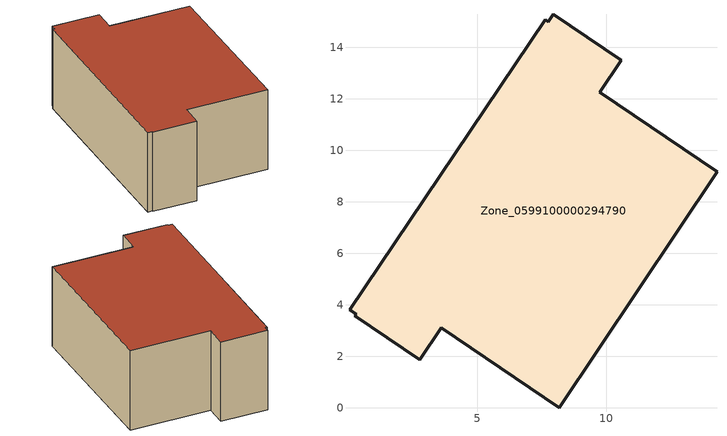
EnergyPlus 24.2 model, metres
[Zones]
Zone_0599100000294790
 floor ground (C_G): 7.65,15.06 7.75,14.99 7.94,15.28 10.59,13.49 9.75,12.25 14.31,9.17 8.19,0 3.61,3.11 2.76,1.87 0.25,3.57 0.29,3.63 0.04,3.8 z1.17
 wall outside (C_F): 14.31,9.17 9.75,12.25 10.59,13.49 7.94,15.28 7.75,14.99 7.65,15.06 0.04,3.8 0.29,3.63 0.25,3.57 2.76,1.87 3.61,3.11 8.19,0 14.31,9.17 z1.17:6.91
 roof outside (C_R): 7.65,15.06 0.04,3.8 0.29,3.63 0.25,3.57 2.76,1.87 3.61,3.11 8.19,0 14.31,9.17 9.75,12.25 10.59,13.49 7.94,15.28 7.75,14.99 z6.91
[BUILDING]
Pand.0599100000294790: North Axis=0; Terrain=City; Loads Convergence Tolerance Value=0.04; Temperature Convergence Tolerance Value=0.4; Solar Distribution=FullExterior; Maximum Number of Warmup Days=25; Minimum Number of Warmup Days=1
[Site:Location]
Rotterdam.The.Hague.AP_ZH_NLD Design_Conditions: Latitude=51.96; Longitude=4.45; Time Zone=1; Elevation=-4.5
[SITE:GROUNDTEMPERATURE:BUILDINGSURFACE]
18, 18, 18, 18, 18, 18, 18, 18, 18, 18, 18, 18
[MATERIAL] Thermal Absorptance=0.9; Solar Absorptance=0.7; Visible Absorptance=0.7
Name | Roughness | Thickness | Conductivity | Density | Specific Heat
G.TC.1975-1991 | MediumSmooth | 0.15 | 0.288461 | 540 | 1210
F.TC.1975-1991 | Rough | 0.3 | 0.230769 | 1920 | 840
R.TC.1975-1991 | MediumRough | 0.2 | 0.153846 | 1500 | 1000
[CONSTRUCTION]
C_G: G.TC.1975-1991
C_F: F.TC.1975-1991
C_R: R.TC.1975-1991
[ZONE]
Zone_0599100000294790: Type=1; Multiplier=1; Ceiling Height=Autocalculate; Volume=Autocalculate; Floor Area=autocalculate; Part of Total Floor Area=Yes
[ZONEINFILTRATION:DESIGNFLOWRATE]
Infil_Zone_0599100000294790: Zone or ZoneList or Space or SpaceList=Zone_0599100000294790; Schedule=AlwaysOn; Design Flow Rate Calculation Method=Flow/Area; Flow Rate per Floor Area=0.003; Constant Term Coefficient=1; Temperature Term Coefficient=0; Velocity Term Coefficient=0; Velocity Squared Term Coefficient=0
[HVACTEMPLATE:ZONE:IDEALLOADSAIRSYSTEM]
Zone_0599100000294790: Maximum Heating Supply Air Temperature=50; Minimum Cooling Supply Air Temperature=13; Maximum Heating Supply Air Humidity Ratio=0.0156; Minimum Cooling Supply Air Humidity Ratio=0.0077; Heating Limit=NoLimit; Cooling Limit=NoLimit; Dehumidification Control Type=ConstantSensibleHeatRatio; Cooling Sensible Heat Ratio=0.7; Dehumidification Setpoint=60; Humidification Control Type=None; Humidification Setpoint=30; Outdoor Air Method=None; Outdoor Air Flow Rate per Person=0.00944; Outdoor Air Flow Rate per Zone Floor Area=0; Outdoor Air Flow Rate per Zone=0; Demand Controlled Ventilation Type=None; Outdoor Air Economizer Type=NoEconomizer; Heat Recovery Type=None; Sensible Heat Recovery Effectiveness=0.7; Latent Heat Recovery Effectiveness=0.65
[ZONECONTROL:THERMOSTAT]
ThermostatControl_Zone_0599100000294790: Zone or ZoneList=Zone_0599100000294790; Control Type Schedule=DualSetpointControlType; Control 1=Thermostat_Zone_0599100000294790; Temperature Difference Between Cutout And Setpoint=0
[THERMOSTATSETPOINT:DUALSETPOINT]
Thermostat_Zone_0599100000294790: Heating Setpoint Temperature Schedule=HeatingSetpoint_Zone_0599100000294790; Cooling Setpoint Temperature Schedule=CoolingSetpoint_Zone_0599100000294790
[SCHEDULE:COMPACT]
HeatingSetpoint_Zone_0599100000294790: Through: 12/31, For: AllDays, Until: 24:00, 21
CoolingSetpoint_Zone_0599100000294790: Through: 12/31, For: AllDays, Until: 24:00, 24
DualSetpointControlType: Through: 12/31, For: AllDays, Until: 24:00, 4
AlwaysOn: Through: 12/31, For: AllDays, Until: 24:00, 1
